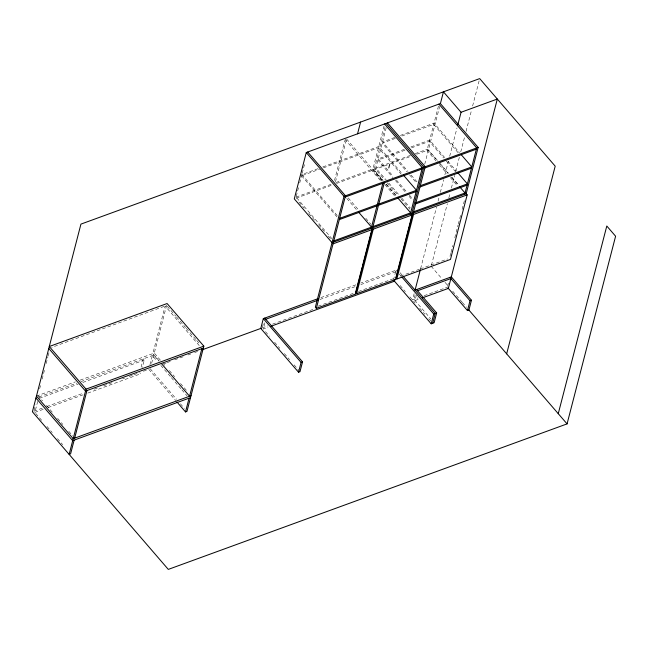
<?xml version="1.0" encoding="UTF-8"?>
<svg xmlns="http://www.w3.org/2000/svg" width="648" height="648" viewBox="0 0 648 648"><rect width="100%" height="100%" fill="white"/><g stroke="black" fill="none" stroke-linecap="round" stroke-linejoin="round"><path stroke-width="0.49" stroke-dasharray="3.24 2.43" d="M34.085 410.322L35.51 404.83M39.666 388.735L40.921 383.883M42.177 379.023L44.947 368.348M46.202 363.488L47.96 356.692M48.211 355.72L48.965 352.812M37.697 401.412L34.854 412.403L43.359 409.301M141.126 367.116L143.257 358.871L144.261 360.045L142.366 367.367M149.955 364.727L152.321 355.566L156.913 360.896M151.64 363.285L166.585 305.491L51.621 347.441M262.464 327.013L263.388 323.441M298.485 187.734L295.739 198.345L331.792 185.19M299.732 182.906L301.976 174.223M302.227 173.251L304.973 162.64M264.854 322.826L263.242 329.071L267.997 327.337M334.522 180.411L344.849 140.494M335.47 181.829L346.55 138.988L345.101 139.523L381.542 181.796M384.078 125.906L372.592 170.303L381.704 180.873M385.025 127.308L374.042 169.776L383.154 180.347M386.224 127.745L375.492 169.25L384.604 179.812M393.466 280.017L396.001 270.208L360.815 283.046M438.453 106.069L426.967 150.466L436.08 161.036M424.74 164.155L439.652 106.491M414.145 293.682L412.533 299.927L418.106 297.894M420.617 268.645L436.541 207.068M438.064 201.204L439.077 197.3M440.34 192.407L443.621 179.707M444.884 174.814L448.424 161.133M449.688 156.249L457.018 127.899M415.133 294.937L413.983 299.392L430.871 318.978M416.372 295.213L414.987 300.567L419.62 298.874M431.422 265.283L447.347 203.707M448.862 197.843L450.125 192.958M451.389 188.074L454.677 175.365M455.682 171.453L459.481 156.792M460.744 151.907L464.786 136.266M466.05 131.382L471.606 109.877M472.619 105.972L479.196 80.555M449.987 256.308L450.741 253.376M451 252.396L452.766 245.552M454.791 237.727L458.079 225.01M458.33 224.038L460.858 214.253M462.121 209.369L464.908 198.612M447.565 286.335L448.716 281.872M394.729 137.481L382.563 141.92L407.94 171.364M400.343 135.432L434.039 123.136L459.424 152.58M395.337 138.397L382.239 143.176L406.968 171.866M401.89 136.007L433.715 124.392L458.444 153.082M318.022 168.674L301.895 174.555L337.689 216.076M322.769 166.941L378.748 146.513L402.181 173.688M302.519 175.462L319.594 169.233M323.393 167.848L378.424 147.768L401.201 174.191M404.376 149.323L378.173 158.882L393.142 176.248M410.929 146.926L429.648 140.098L445.273 158.217M404.992 150.231L377.849 160.137L392.818 177.503M411.545 147.841L429.324 141.353L443.645 157.966M296.063 197.089L331.169 184.283M335.915 182.55L372.916 169.047L382.685 180.371M410.451 155.358L375.816 167.994L386.232 180.071M415.125 153.649L427.291 149.21L437.708 161.287M336.539 183.457L389.529 164.122M390.469 163.782L411.059 156.265M416.672 154.216L428.417 149.931L437.53 160.502M36.458 396.066L75.419 381.85M80.166 380.117L154.281 353.071L160.842 360.685M38.807 396.989L77.096 383.017M80.879 381.632L153.77 355.039L159.019 361.122M39.358 398.318L78.108 384.183M82.831 382.458L144.261 360.045M320.882 297.618L356.06 284.78M319.982 299.481L355.169 286.643M360.871 284.561L396.058 271.723M318.144 306.188L354.497 292.92L355.509 294.087M358.385 291.503L394.737 278.235M400.537 276.121L419.361 269.252M420.301 268.912L447.598 258.949M33.85 411.237L42.355 408.135M46.632 406.571L83.673 393.061M94.341 389.165L97.913 387.86M103.607 385.787L113.238 382.271M122.691 378.821L124.586 378.132M129.195 376.448L133.091 375.03M133.99 374.698L137.813 373.305M143.435 371.255L146.335 370.194M163.426 363.957L166.269 362.921M167.225 362.572L171.015 361.187M174.749 359.826L184.243 356.368M188.033 354.983L190.885 353.938M194.675 352.553L197.6 351.491M262.059 327.969L267.754 325.895M272.492 324.162L313.583 309.169M48.09 407.576L83.057 394.818M87.788 393.093L140.713 373.783L139.701 372.616M424.173 295.674L447.331 287.226M447.873 161.239L456.338 171.048M446.245 160.979L455.358 171.55M440.138 163.523L448.594 173.34M451.85 177.115L459.011 185.417M438.364 162.041L448.772 174.118M451.381 177.139L458.533 185.441M439.336 164.811L447.144 173.867M450.4 177.641L457.561 185.944M411.197 175.138L417.053 181.934M409.568 174.887L416.729 183.19M396.398 180.023L406.814 192.1M409.415 195.121L413.319 199.649M395.426 180.525L405.834 192.602M409.091 196.376L412.347 200.151M388.832 183.092L399.249 195.169M401.849 198.191L410.314 208M387.212 182.833L397.621 194.91M400.877 198.685L409.99 209.255M386.411 184.121L396.827 196.198M385.933 184.145L396.349 196.223M346.55 138.988L382.344 180.508M384.961 184.648L395.377 196.725M431.163 266.263L441.725 278.51M445.022 282.334L448.133 285.938M452.677 291.219L462.17 302.227M462.421 302.519L466.544 307.298M348.235 197.907L358.652 209.984M365.804 218.287L371.012 224.329M346.785 198.434L357.194 210.511M400.059 272.695L402.659 275.716M396.001 270.208L397.013 271.374M399.257 273.983L401.209 276.242M400.124 285.533L405.356 291.6M409.884 296.857L415.133 302.94M419.645 308.181L424.869 314.24M428.757 318.751L430.718 321.019M301.571 175.811L337.365 217.331M296.719 197.843L331.865 238.61M298.995 202.119L304.204 208.162M308.756 213.443L314.612 220.239M318.524 224.767L324.381 231.563M328.285 236.091L330.885 239.112M265.486 331.679L269.39 336.207M274.598 342.249L279.806 348.292M284.367 353.573L289.567 359.616M294.127 364.897L299.336 370.94M167.241 306.253L175.77 316.143M176.426 316.904L185.612 327.564M186.268 328.325L196.109 339.738M196.765 340.5L200.046 344.307M199.252 345.595L165.135 306.018L152.831 353.606L159.392 361.211M163.466 363.731L164.778 365.253M169.371 370.575L174.62 376.666M180.525 383.519L186.43 390.363M160.85 365.464L170.691 376.877M171.347 377.638L181.189 389.051M181.845 389.812L187.094 395.904M150.214 368.777L176.467 399.217M180.403 403.785L184.34 408.353M148.765 369.311L175.673 400.513M37.908 395.539L42.501 400.861M46.437 405.429L53.006 413.043M57.599 418.365L62.848 424.456M68.753 431.301L72.689 435.869M35.818 413.521L41.723 420.374M46.972 426.457L52.221 432.548M57.47 438.639L62.718 444.722"/><path stroke-width="0.97" d="M176.985 402.035L185.514 411.926L186.964 411.399L203.837 346.145L167.095 303.531L49.272 346.518L86.022 389.14L69.142 454.386L70.592 453.859L74.147 440.114M74.658 438.153L86.962 390.574M185.514 411.926L189.062 398.188M201.876 348.64L189.572 396.22L161.36 363.496M318.022 298.655L263.323 318.622L260.788 328.431L298.534 372.219L299.984 371.693L302.527 361.876L264.773 318.087M457.78 124.967L461.06 112.266L443.451 91.83L440.413 103.558L306.269 152.547L294.289 198.879L333.048 243.834L316.354 308.375L355.509 294.087L372.195 229.546L371.191 228.38M357.55 133.836L360.596 122.059M298.534 372.219L301.077 362.402L263.323 318.622M306.269 152.547L344.023 196.336L315.349 307.209L316.354 308.375M333.493 242.133L345.473 195.809L307.719 152.021M382.846 183.303L371.515 227.124L358.498 212.026M362.159 267.098L355.59 292.523L356.594 293.69L395.742 279.401L412.436 214.861L411.431 213.694M362.669 265.137L372.276 227.983L373.289 229.149L356.594 293.69M372.965 226.589L384.296 182.777M388.784 167.937L389.699 164.422M410.346 214.091L422.326 167.767L384.572 123.979M411.796 213.565L423.776 167.233L386.022 123.452M394.932 279.401L394.47 281.192L270.848 326.3M413.246 213.03L425.226 166.706L387.472 122.918M396.835 279.005L413.529 214.464L412.517 213.297L395.823 277.838L396.835 279.005L450.482 259.427L467.176 194.886L466.171 193.72L478.151 147.396L440.405 103.607M415.06 290.15L420.366 269.625M416.518 289.583L436.655 312.935L434.111 322.745L431.212 323.806L433.755 313.988L401.857 277.004M464.721 194.246L476.701 147.922L438.955 104.134M432.661 323.279L435.205 313.462L403.307 276.469M451.057 277.903L497.316 99.039L461.06 112.266M415.068 290.11L451.324 276.882L471.452 300.235L468.917 310.052L467.467 310.578L470.003 300.761L449.874 277.409M506.663 353.832L555.198 166.172L479.698 78.602L80.935 224.111L32.4 411.772L168.302 569.398L567.065 423.889L615.6 236.228L606.795 226.014L558.26 413.675M344.023 196.336L478.151 147.396M345.149 197.065L422.002 169.023M424.902 167.962L476.377 149.178M420.309 185.709L471.785 166.925L461.376 154.848M419.985 186.964L471.46 168.18M339.641 218.344L416.494 190.301L403.477 175.203M339.317 219.599L416.17 191.557M415.927 202.67L467.402 183.886L457.642 172.562M415.603 203.926L467.078 185.142M333.817 240.878L410.67 212.836L397.653 197.737M413.57 211.775L465.045 192.991L459.837 186.956M332.043 242.66L466.171 193.72M333.048 243.834L372.195 229.546M373.289 229.149L412.436 214.861M413.529 214.464L467.176 194.886M265.777 319.262L318.079 300.17M86.022 389.14L203.837 346.145M203.326 348.114L85.512 391.1L48.77 348.478M202.273 349.782L261.217 328.277M417.523 290.75L450.878 278.575L448.343 288.392L422.399 297.861M191.022 395.693L73.208 438.68L36.458 396.066M190.512 397.653L72.698 440.648L35.956 398.026M301.077 362.402L302.527 361.876M433.755 313.988L436.655 312.935M470.003 300.761L471.452 300.235M468.512 309.582L567.065 423.889M447.979 287.979L467.467 310.578M394.114 280.778L431.212 323.806"/></g></svg>
